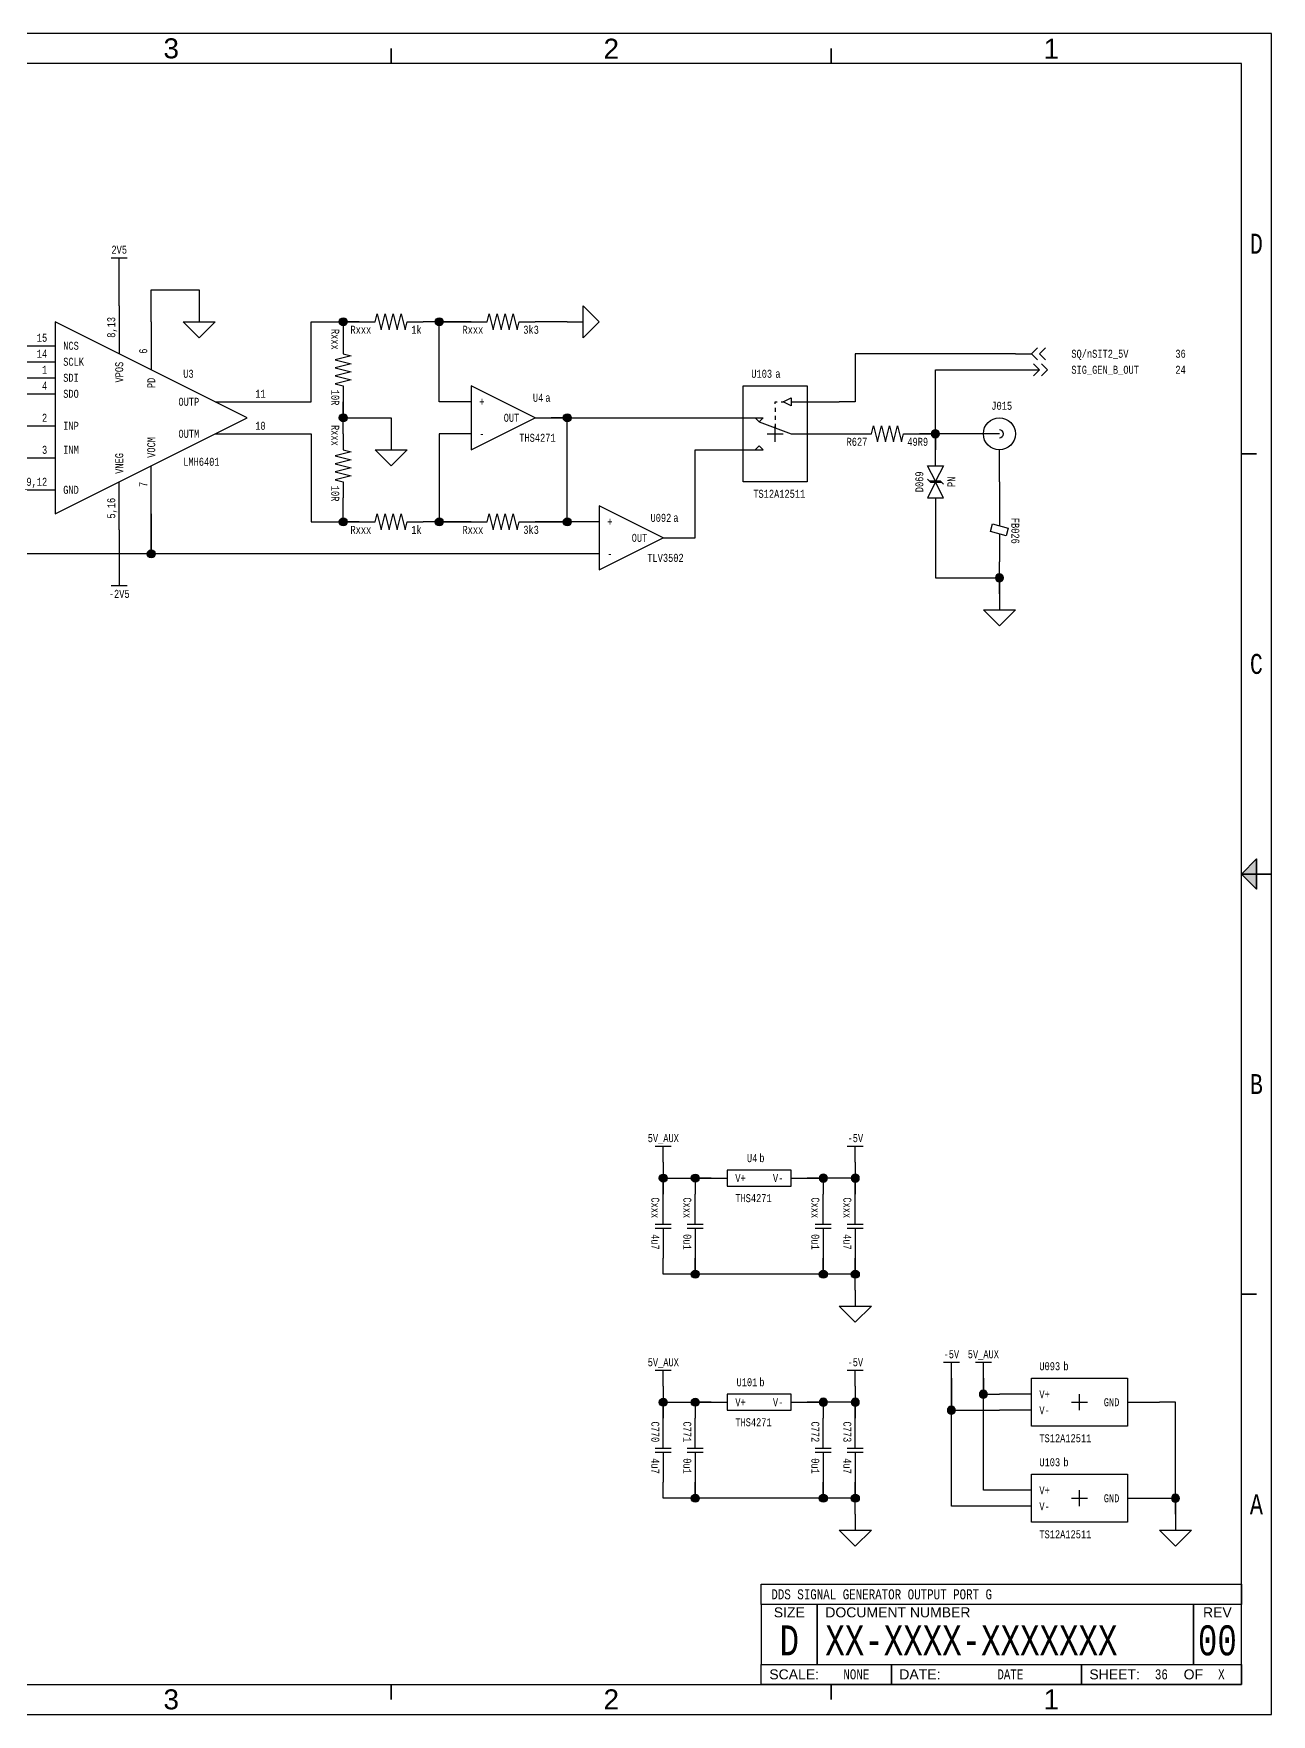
# Paper-space layout '36' of a CAD drawing. Header units: inches. Extents: x 0.2 to 16.8, y 0.2 to 10.8.
# Drawn here: x 9.02 to 16.75, y 0.25 to 10.75 of the extents above; entities that cross this region are included whole.
import ezdxf
from ezdxf.enums import TextEntityAlignment as Align

# ---------------------------------------------------------------- set-up
doc = ezdxf.new("R2010")
doc.units = ezdxf.units.IN
doc.header["$MEASUREMENT"] = 0
for name, color, linetype in [('BORDER', 13, 'Continuous'), ('COMPONENT', 14, 'Continuous'), ('SIGNAL', 84, 'Continuous'), ('TEXT', 252, 'Continuous')]:
    doc.layers.add(name, color=color, linetype=linetype)
doc.styles.add('Monotxt_75', font='monotxt.shx', dxfattribs={"width": 0.75})
doc.styles.get("Standard").update_dxf_attribs({"font": 'arial.ttf'})

# ---------------------------------------------------------------- blocks, each defined once
blk = doc.blocks.new('ANSI B Frame')
at = {"layer": 'BORDER', "lineweight": 35}
h = blk.add_hatch(color=256, dxfattribs=at)
h.dxf.hatch_style = 1
h.paths.add_polyline_path([(16.65625, 5.59375), (16.65625, 5.5), (16.5625, 5.5)])
h.paths.add_polyline_path([(16.5625, 5.5), (16.65625, 5.5), (16.65625, 5.40625)])
at = {"layer": 'BORDER'}
for points in [[(0.25, 0.25), (16.75, 0.25), (16.75, 10.75), (0.25, 10.75)], [(0.4375, 0.4375), (16.5625, 0.4375), (16.5625, 10.5625), (0.4375, 10.5625)], [(13.5625, 1.0625), (16.5625, 1.0625), (16.5625, 0.9375), (13.5625, 0.9375)], [(13.5625, 0.9375), (13.5625, 0.5625), (13.9125, 0.5625), (13.9125, 0.9375), (13.9125, 0.5625), (16.2625, 0.5625), (16.2625, 0.9375), (16.2625, 0.5625), (16.5625, 0.5625), (16.5625, 0.9375)], [(16.5625, 0.4375), (15.5625, 0.4375), (15.5625, 0.5625), (15.5625, 0.4375), (14.375, 0.4375), (14.375, 0.5625), (14.375, 0.4375), (13.5625, 0.4375), (13.5625, 0.5625), (16.5625, 0.5625)]]:
    blk.add_lwpolyline(points, close=True, dxfattribs=at)
at = {"layer": 'BORDER', "lineweight": 35}
for points in [[(11.25, 10.65625), (11.25, 10.5625)], [(14, 10.65625), (14, 10.5625)], [(16.65625, 8.125), (16.5625, 8.125)], [(16.5625, 5.5), (16.75, 5.5)], [(16.65625, 2.875), (16.5625, 2.875)], [(11.25, 0.34375), (11.25, 0.4375)], [(14, 0.34375), (14, 0.4375)]]:
    blk.add_lwpolyline(points, dxfattribs=at)
blk.add_lwpolyline([(16.5625, 5.5), (16.65625, 5.59375), (16.65625, 5.40625)], close=True, dxfattribs=at)
at = {"layer": 'BORDER', "style": 'Monotxt_75', "width": 0.75}
for s, p in [('D', (16.65625, 9.4375)), ('C', (16.65625, 6.8125)), ('B', (16.65625, 4.1875)), ('A', (16.65625, 1.5625))]:
    blk.add_text(s, height=0.125, dxfattribs=at).set_placement(p, align=Align.MIDDLE_CENTER)
at = {"layer": 'BORDER'}
for s, p in [('SIZE', (13.7375, 0.8875)), ('REV', (16.4125, 0.8875)), ('OF', (16.2625, 0.5))]:
    blk.add_text(s, height=0.0625, dxfattribs=at).set_placement(p, align=Align.MIDDLE_CENTER)
for s, p in [('DOCUMENT NUMBER', (13.9625, 0.8875)), ('SCALE:', (13.6125, 0.5)), ('DATE:', (14.425, 0.5)), ('SHEET:', (15.6125, 0.5))]:
    blk.add_text(s, height=0.0625, dxfattribs=at).set_placement(p, align=Align.MIDDLE_LEFT)
at = {"layer": 'BORDER', "flags": 8}
for tag, p in [('ZN6', (1.625, 10.65787)), ('ZN5', (4.375, 10.66009)), ('ZN4', (7.125, 10.65625)), ('ZN3', (9.875, 10.65796)), ('ZN2', (12.625, 10.65574)), ('ZN1', (15.375, 10.65574)), ('ZN6', (1.625, 0.34375)), ('ZN5', (4.375, 0.34375)), ('ZN4', (7.125, 0.34375)), ('ZN3', (9.875, 0.34375)), ('ZN2', (12.625, 0.34375)), ('ZN1', (15.375, 0.34375))]:
    blk.add_attdef(tag, text='', height=0.125, dxfattribs=at).set_placement(p, align=Align.MIDDLE_CENTER)
at = {"layer": 'TEXT', "style": 'Monotxt_75', "width": 0.75, "flags": 8}
for tag, height, p in [('DESRP', 0.0625, (13.625, 1)), ('DWG_NO', 0.1875, (13.9625, 0.7125))]:
    blk.add_attdef(tag, text='', height=height, dxfattribs=at).set_placement(p, align=Align.MIDDLE_LEFT)
for tag, height, p in [('SHTSZ', 0.1875, (13.7375, 0.7125)), ('REV', 0.1875, (16.4125, 0.7125)), ('SCALE', 0.0625, (14.15625, 0.5)), ('REVDATE', 0.0625, (15.11875, 0.5)), ('CURRSHT', 0.0625, (16.0625, 0.5)), ('LASTSHT', 0.0625, (16.4375, 0.5))]:
    blk.add_attdef(tag, text='', height=height, dxfattribs=at).set_placement(p, align=Align.MIDDLE_CENTER)
blk = doc.blocks.new('RF_CONN_MIRROR')
for points in [[(0, 0), (0, -0.15)], [(0.15, 0), (0.05, 0)]]:
    blk.add_lwpolyline(points)
blk.add_circle((0, 0), 0.05)
blk.add_arc((0, 0), 0.0125, 0, 180)
at = {"layer": 'TEXT', "style": 'Monotxt_75', "width": 0.75, "flags": 8}
blk.add_attdef('REF', (-0.075, -0.025), '', height=0.025, rotation=90, dxfattribs=at)
blk = doc.blocks.new('FLOAT_GND')
blk.add_lwpolyline([(0, 0), (0, -0.05)])
blk.add_lwpolyline([(-0.05, -0.05), (0.05, -0.05), (0, -0.1)], close=True)
blk = doc.blocks.new('CONNECT')
blk.add_hatch(color=256).paths.add_polyline_path([(0.0125, 0, 1), (-0.0125, 0, 1)])
blk.add_circle((0, 0), 0.0125)
blk = doc.blocks.new('FeBead')
for points in [[(-0.2, 0), (-0.026, 0)], [(0.026, 0), (0.2, 0)]]:
    blk.add_lwpolyline(points)
blk.add_lwpolyline([(-0.037, -0.042), (-0.011, 0.055), (0.037, 0.042), (0.011, -0.055)], close=True)
at = {"layer": 'TEXT', "style": 'Monotxt_75', "width": 0.75, "flags": 8}
blk.add_attdef('REFID', (-0.075, 0.075), '', height=0.05, dxfattribs=at)
blk = doc.blocks.new('TO_CONN')
for points in [[(0, 0), (0.075, 0)], [(0.05625, 0.01875), (0.075, 0), (0.05625, -0.01875)], [(0.08125, 0.01875), (0.1, 0), (0.08125, -0.01875)]]:
    blk.add_lwpolyline(points)
blk = doc.blocks.new('RES')
blk.add_lwpolyline([(-0.2, 0), (-0.1, 0), (-0.0875, 0.05), (-0.0625, -0.05), (-0.0375, 0.05), (-0.0125, -0.05), (0.0125, 0.05), (0.0375, -0.05), (0.0625, 0.05), (0.0875, -0.05), (0.1, 0), (0.2, 0)])
at = {"layer": 'TEXT', "style": 'Monotxt_75', "width": 0.75, "flags": 8}
blk.add_attdef('REFID', text='', height=0.05, dxfattribs=at).set_placement((-0.125, -0.025), align=Align.TOP_RIGHT)
blk.add_attdef('VALUE', text='', height=0.05, dxfattribs=at).set_placement((0.125, -0.025), align=Align.TOP_LEFT)
blk = doc.blocks.new('FROM_CONN')
for points in [[(0, 0), (0.05, 0)], [(0.06875, 0.01875), (0.05, 0), (0.06875, -0.01875)], [(0.09375, 0.01875), (0.075, 0), (0.09375, -0.01875)]]:
    blk.add_lwpolyline(points)
blk = doc.blocks.new('SUPPLY_BUS')
for points in [[(0, 0), (0.05, 0)], [(0.05, 0.025), (0.05, -0.025)]]:
    blk.add_lwpolyline(points)
blk = doc.blocks.new('CAP')
for points in [[(0, 0.0125), (0, 0.2)], [(-0.05, 0.0125), (0.05, 0.0125)], [(-0.05, -0.0125), (0.05, -0.0125)], [(0, -0.0125), (0, -0.2)]]:
    blk.add_lwpolyline(points)
at = {"layer": 'TEXT', "style": 'Monotxt_75', "width": 0.75, "flags": 8}
blk.add_attdef('REFID', text='', height=0.05, rotation=270, dxfattribs=at).set_placement((-0.025, 0.05), align=Align.TOP_RIGHT)
blk.add_attdef('VALUE', text='', height=0.05, rotation=270, dxfattribs=at).set_placement((-0.025, -0.05), align=Align.TOP_LEFT)
blk = doc.blocks.new('ANALOG_SW')
for points in [[(-0.2, 0.3), (0.2, 0.3), (0.2, -0.3), (-0.2, -0.3)], [(0.1, 0.225), (0.1, 0.175), (0.05, 0.2)], [(-0.1, 0.075), (-0.125, 0.1), (-0.075, 0.1)], [(-0.1, -0.075), (-0.125, -0.1), (-0.075, -0.1)]]:
    blk.add_lwpolyline(points, close=True)
for points in [[(0, 0.1875), (0, 0.2), (0.0125, 0.2)], [(0, 0.1625), (0, 0.1375)], [(0, 0.1125), (0, 0.0875)], [(0.0375, 0.2), (0.05, 0.2)], [(0.1, 0.2), (0.4, 0.2)], [(-0.4, 0.1), (-0.125, 0.1)], [(-0.1, 0.075), (0.1, 0)], [(0, 0.0625), (0, 0.0375)], [(0.1, 0), (0.4, 0)], [(-0.4, -0.1), (-0.125, -0.1)]]:
    blk.add_lwpolyline(points)
at = {"color": 7}
for points in [[(-0.05, 0), (0, 0), (0, 0.05)], [(0, -0.05), (0, 0), (0.05, 0)]]:
    blk.add_lwpolyline(points, dxfattribs=at)
at = {"layer": 'TEXT', "style": 'Monotxt_75', "width": 0.75, "flags": 8}
for tag, p in [('REFID', (-0.15, 0.35)), ('INST', (0, 0.35)), ('IN', (0.225, 0.225)), ('C', (0.225, 0.025))]:
    blk.add_attdef(tag, p, '', height=0.05, dxfattribs=at)
for tag, p in [('NC', (-0.225, 0.125)), ('NO', (-0.225, -0.075))]:
    blk.add_attdef(tag, text='', height=0.05, dxfattribs=at).set_placement(p, align=Align.RIGHT)
blk.add_attdef('MFGPN', text='', height=0.05, dxfattribs=at).set_placement((-0.1375, -0.35), align=Align.TOP_LEFT)
blk = doc.blocks.new('ANALOG_SW_PWR')
blk.add_lwpolyline([(-0.3, 0.15), (0.3, 0.15), (0.3, -0.15), (-0.3, -0.15)], close=True)
for points in [[(-0.3, 0.05), (-0.5, 0.05)], [(0.3, 0), (0.5, 0)], [(-0.3, -0.05), (-0.5, -0.05)]]:
    blk.add_lwpolyline(points)
at = {"color": 7}
for points in [[(-0.05, 0), (0, 0), (0, 0.05)], [(0, -0.05), (0, 0), (0.05, 0)]]:
    blk.add_lwpolyline(points, dxfattribs=at)
at = {"layer": 'TEXT', "style": 'Monotxt_75', "width": 0.75}
for s, p in [('V+', (-0.25, 0.05)), ('V-', (-0.25, -0.05))]:
    blk.add_text(s, height=0.05, dxfattribs=at).set_placement(p, align=Align.MIDDLE_LEFT)
blk.add_text('GND', height=0.05, dxfattribs=at).set_placement((0.25, 0), align=Align.MIDDLE_RIGHT)
at = {"layer": 'TEXT', "style": 'Monotxt_75', "width": 0.75, "flags": 8}
for tag, p in [('REFID', (-0.25, 0.2)), ('INST', (-0.1, 0.2)), ('GND', (0.325, 0.025))]:
    blk.add_attdef(tag, p, '', height=0.05, dxfattribs=at)
for tag, p in [('VDD', (-0.325, 0.075)), ('VSS', (-0.325, -0.025))]:
    blk.add_attdef(tag, text='', height=0.05, dxfattribs=at).set_placement(p, align=Align.RIGHT)
blk.add_attdef('MFGPN', text='', height=0.05, dxfattribs=at).set_placement((-0.25, -0.2), align=Align.TOP_LEFT)
blk = doc.blocks.new('OPAMP_GEN')
blk.add_lwpolyline([(-0.2, 0.2), (-0.2, -0.2), (0.2, 0)], close=True)
for points in [[(-0.2, 0.1), (-0.3, 0.1)], [(0.2, 0), (0.3, 0)], [(-0.2, -0.1), (-0.3, -0.1)]]:
    blk.add_lwpolyline(points)
at = {"layer": 'TEXT', "style": 'Monotxt_75', "width": 0.75}
for s, p in [('+', (-0.15, 0.1)), ('-', (-0.15, -0.1))]:
    blk.add_text(s, height=0.05, dxfattribs=at).set_placement(p, align=Align.MIDDLE_LEFT)
blk.add_text('OUT', height=0.05, dxfattribs=at).set_placement((0.1, 0), align=Align.MIDDLE_RIGHT)
at = {"layer": 'TEXT', "style": 'Monotxt_75', "width": 0.75, "flags": 8}
for tag, p in [('INP', (-0.225, 0.125)), ('REFID', (0.25, 0.1)), ('INM', (-0.225, -0.075))]:
    blk.add_attdef(tag, text='', height=0.05, dxfattribs=at).set_placement(p, align=Align.RIGHT)
for tag, p in [('INST', (0.2625, 0.1)), ('OUT', (0.225, 0.025))]:
    blk.add_attdef(tag, p, '', height=0.05, dxfattribs=at)
blk.add_attdef('MFGPN', text='', height=0.05, dxfattribs=at).set_placement((0.1, -0.1), align=Align.TOP_LEFT)
blk = doc.blocks.new('D_TVS_BIDIR')
for points in [[(-0.003125, 0), (-0.1, 0.05), (-0.1, -0.05)], [(0.003125, 0), (0.1, 0.05), (0.1, -0.05)]]:
    blk.add_lwpolyline(points, close=True)
for points in [[(-0.003125, 0.03125), (0.015625, 0.05)], [(-0.003125, 0.03125), (-0.003125, -0.0375)], [(0.003125, -0.03125), (0.003125, 0.0375)], [(-0.1, 0), (-0.2, 0)], [(-0.015625, -0.05), (0.003125, -0.03125)], [(0.1, 0), (0.2, 0)]]:
    blk.add_lwpolyline(points)
at = {"layer": 'TEXT', "style": 'Monotxt_75', "width": 0.75, "flags": 8}
blk.add_attdef('REFNO', text='', height=0.05, dxfattribs=at).set_placement((0, 0.075), align=Align.CENTER)
blk.add_attdef('MFGPN', text='', height=0.05, dxfattribs=at).set_placement((0, -0.075), align=Align.TOP_CENTER)
blk = doc.blocks.new('OPAMP_GEN_PWR')
for points in [[(-0.3, 0), (-0.2, 0)], [(0.2, 0), (0.3, 0)]]:
    blk.add_lwpolyline(points)
blk.add_lwpolyline([(-0.2, -0.05), (0.2, -0.05), (0.2, 0.05), (-0.2, 0.05)], close=True)
at = {"layer": 'TEXT', "style": 'Monotxt_75', "width": 0.75}
blk.add_text('V+', height=0.05, dxfattribs=at).set_placement((-0.15, 0), align=Align.MIDDLE_LEFT)
blk.add_text('V-', height=0.05, dxfattribs=at).set_placement((0.15, 0), align=Align.MIDDLE_RIGHT)
at = {"layer": 'TEXT', "style": 'Monotxt_75', "width": 0.75, "flags": 8}
for tag, p in [('REFID', (-0.0125, 0.1)), ('VP', (-0.225, 0.025))]:
    blk.add_attdef(tag, text='', height=0.05, dxfattribs=at).set_placement(p, align=Align.RIGHT)
for tag, p in [('INST', (0, 0.1)), ('VN', (0.225, 0.025))]:
    blk.add_attdef(tag, p, '', height=0.05, dxfattribs=at)
blk.add_attdef('MFGPN', text='', height=0.05, dxfattribs=at).set_placement((-0.15, -0.1), align=Align.TOP_LEFT)
blk = doc.blocks.new('LMH6401')
for points in [[(-0.2, 0.7), (-0.2, 0.4)], [(0, 0.6), (0, 0.3)], [(-0.9, 0.45), (-0.6, 0.45)], [(-0.9, 0.35), (-0.6, 0.35)], [(-0.9, 0.25), (-0.6, 0.25)], [(-0.9, 0.15), (-0.6, 0.15)], [(0.4, 0.1), (0.9, 0.1)], [(-0.9, -0.05), (-0.6, -0.05)], [(0.4, -0.1), (0.9, -0.1)], [(-0.9, -0.25), (-0.6, -0.25)], [(0, -0.6), (0, -0.3)], [(-0.2, -0.7), (-0.2, -0.4)], [(-0.9, -0.45), (-0.6, -0.45)]]:
    blk.add_lwpolyline(points)
blk.add_lwpolyline([(-0.6, 0.6), (-0.6, -0.6), (0.6, 0)], close=True)
at = {"layer": 'TEXT', "style": 'Monotxt_75', "width": 0.75}
for s, p in [('15', (-0.65, 0.475)), ('14', (-0.65, 0.375)), ('1', (-0.65, 0.275)), ('4', (-0.65, 0.175)), ('2', (-0.65, -0.025)), ('3', (-0.65, -0.225)), ('9,12', (-0.65, -0.425))]:
    blk.add_text(s, height=0.05, dxfattribs=at).set_placement(p, align=Align.RIGHT)
for s, p in [('8,13', (-0.225, 0.5)), ('6', (-0.025, 0.4))]:
    blk.add_text(s, height=0.05, rotation=90, dxfattribs=at).set_placement(p)
for s, p in [('NCS', (-0.55, 0.45)), ('SCLK', (-0.55, 0.35)), ('SDI', (-0.55, 0.25)), ('SDO', (-0.55, 0.15)), ('INP', (-0.55, -0.05)), ('INM', (-0.55, -0.2)), ('GND', (-0.55, -0.45))]:
    blk.add_text(s, height=0.05, dxfattribs=at).set_placement(p, align=Align.MIDDLE_LEFT)
for s, p in [('VPOS', (-0.2, 0.35)), ('PD', (0, 0.25))]:
    blk.add_text(s, height=0.05, rotation=90, dxfattribs=at).set_placement(p, align=Align.MIDDLE_RIGHT)
for s, p in [('OUTP', (0.3, 0.1)), ('OUTM', (0.3, -0.1))]:
    blk.add_text(s, height=0.05, dxfattribs=at).set_placement(p, align=Align.MIDDLE_RIGHT)
for s, p in [('11', (0.65, 0.125)), ('10', (0.65, -0.075))]:
    blk.add_text(s, height=0.05, dxfattribs=at).set_placement(p)
for s, p in [('VOCM', (0, -0.25)), ('VNEG', (-0.2, -0.35))]:
    blk.add_text(s, height=0.05, rotation=90, dxfattribs=at).set_placement(p, align=Align.MIDDLE_LEFT)
for s, p in [('7', (-0.025, -0.4)), ('5,16', (-0.225, -0.5))]:
    blk.add_text(s, height=0.05, rotation=90, dxfattribs=at).set_placement(p, align=Align.RIGHT)
at = {"layer": 'TEXT', "style": 'Monotxt_75', "width": 0.75, "flags": 8}
blk.add_attdef('REF', (0.2, 0.25), '', height=0.05, dxfattribs=at)
blk.add_attdef('MFGPN', text='', height=0.05, dxfattribs=at).set_placement((0.2, -0.25), align=Align.TOP_LEFT)

psp = doc.layouts.new('36')

# ---------------------------------------------------------------- linework, layer by layer
at = {"layer": 'SIGNAL'}
for points in [[(9.55, 9.05), (9.55, 9.25)], [(9.75, 8.95), (9.75, 9.15), (10.05, 9.15), (10.05, 9.05)], [(10.65, 8.45), (10.75, 8.45), (10.75, 8.95), (11.05, 8.95), (10.95, 8.95), (10.95, 8.85)], [(11.65, 8.45), (11.55, 8.45), (11.55, 8.95), (11.75, 8.95), (11.45, 8.95)], [(12.35, 8.95), (12.15, 8.95)], [(15.15, 8.75), (14.15, 8.75), (14.15, 8.45), (14.05, 8.45)], [(14.75, 8.25), (14.55, 8.25), (14.65, 8.25), (14.65, 8.15), (14.65, 8.65), (15.15, 8.65)], [(10.95, 8.25), (10.95, 8.45), (10.95, 8.35), (11.25, 8.35), (11.25, 8.25)], [(12.45, 7.7), (12.15, 7.7), (12.35, 7.7), (12.35, 8.35), (12.25, 8.35), (13.25, 8.35)], [(10.65, 8.25), (10.75, 8.25), (10.75, 7.7), (11.05, 7.7), (10.95, 7.7), (10.95, 7.85)], [(11.65, 8.25), (11.55, 8.25), (11.55, 7.7), (11.75, 7.7), (11.45, 7.7)], [(14.05, 8.25), (14.15, 8.25)], [(13.05, 7.6), (13.15, 7.6), (13.15, 8.15), (13.25, 8.15)], [(12.45, 7.5), (9.775, 7.5), (9.75, 7.525), (9.75, 7.75), (9.75, 7.5), (8.75, 7.5), (8.75, 7.4), (8.75, 7.9), (8.85, 7.9)], [(15.05, 7.95), (15.05, 7.85)], [(14.65, 7.75), (14.65, 7.35), (15.05, 7.35), (15.05, 7.25), (15.05, 7.45)], [(9.55, 7.65), (9.55, 7.4)], [(12.95, 3.7), (12.95, 3.5), (12.95, 3.6), (13.25, 3.6), (13.15, 3.6), (13.15, 3.5)], [(14.15, 3.7), (14.15, 3.5), (14.15, 3.6), (13.85, 3.6), (13.95, 3.6), (13.95, 3.5)], [(14.15, 2.9), (14.15, 3.1), (14.15, 3), (13.975, 3), (13.95, 3.025), (13.95, 3.1), (13.95, 3), (13.175, 3), (13.15, 3.025), (13.15, 3.1), (13.15, 3), (12.95, 3), (12.95, 3.1)], [(15.05, 1.55), (14.75, 1.55), (14.75, 2.35), (14.75, 2.15), (15.05, 2.15)], [(15.05, 1.65), (14.95, 1.65), (14.95, 2.35), (14.95, 2.25), (15.05, 2.25)], [(12.95, 2.3), (12.95, 2.1), (12.95, 2.2), (13.25, 2.2), (13.15, 2.2), (13.15, 2.1)], [(14.15, 2.3), (14.15, 2.1), (14.15, 2.2), (13.85, 2.2), (13.95, 2.2), (13.95, 2.1)], [(16.05, 1.6), (16.15, 1.6), (16.15, 1.5), (16.15, 2.2), (16.05, 2.2)], [(14.15, 1.5), (14.15, 1.7), (14.15, 1.6), (13.975, 1.6), (13.95, 1.625), (13.95, 1.7), (13.95, 1.6), (13.175, 1.6), (13.15, 1.625), (13.15, 1.7), (13.15, 1.6), (12.95, 1.6), (12.95, 1.7)]]:
    psp.add_lwpolyline(points, dxfattribs=at)

# ---------------------------------------------------------------- block references
ref = psp.add_blockref('ANSI B Frame', (0, 0))
ref.add_attrib('SHTSZ', 'D', dxfattribs={"layer": 'TEXT', "height": 0.1875, "style": 'Monotxt_75', "width": 0.75}).set_placement((13.7375, 0.7125), align=Align.MIDDLE_CENTER)
ref.add_attrib('DWG_NO', 'XX-XXXX-XXXXXXX', dxfattribs={"layer": 'TEXT', "height": 0.1875, "style": 'Monotxt_75', "width": 0.75}).set_placement((13.9625, 0.7125), align=Align.MIDDLE_LEFT)
ref.add_attrib('REV', '00', dxfattribs={"layer": 'TEXT', "height": 0.1875, "style": 'Monotxt_75', "width": 0.75}).set_placement((16.4125, 0.7125), align=Align.MIDDLE_CENTER)
ref.add_attrib('SCALE', 'NONE', dxfattribs={"layer": 'TEXT', "height": 0.0625, "style": 'Monotxt_75', "width": 0.75}).set_placement((14.1562, 0.5), align=Align.MIDDLE_CENTER)
ref.add_attrib('REVDATE', 'DATE', dxfattribs={"layer": 'TEXT', "height": 0.0625, "style": 'Monotxt_75', "width": 0.75}).set_placement((15.1188, 0.5), align=Align.MIDDLE_CENTER)
ref.add_attrib('CURRSHT', '36', dxfattribs={"layer": 'TEXT', "height": 0.0625, "style": 'Monotxt_75', "width": 0.75}).set_placement((16.0625, 0.5), align=Align.MIDDLE_CENTER)
ref.add_attrib('LASTSHT', 'X', dxfattribs={"layer": 'TEXT', "height": 0.0625, "style": 'Monotxt_75', "width": 0.75}).set_placement((16.4375, 0.5), align=Align.MIDDLE_CENTER)
ref.add_attrib('DESRP', 'DDS SIGNAL GENERATOR OUTPUT PORT G', dxfattribs={"layer": 'TEXT', "height": 0.0625, "style": 'Monotxt_75', "width": 0.75}).set_placement((13.625, 1), align=Align.MIDDLE_LEFT)
ref.add_attrib('ZN1', '1', dxfattribs={"layer": 'BORDER', "height": 0.125}).set_placement((15.375, 0.3438), align=Align.MIDDLE_CENTER)
ref.add_attrib('ZN1', '1', dxfattribs={"layer": 'BORDER', "height": 0.125}).set_placement((15.375, 10.6557), align=Align.MIDDLE_CENTER)
ref.add_attrib('ZN2', '2', dxfattribs={"layer": 'BORDER', "height": 0.125}).set_placement((12.625, 0.3438), align=Align.MIDDLE_CENTER)
ref.add_attrib('ZN2', '2', dxfattribs={"layer": 'BORDER', "height": 0.125}).set_placement((12.625, 10.6557), align=Align.MIDDLE_CENTER)
ref.add_attrib('ZN3', '3', dxfattribs={"layer": 'BORDER', "height": 0.125}).set_placement((9.875, 0.3438), align=Align.MIDDLE_CENTER)
ref.add_attrib('ZN3', '3', dxfattribs={"layer": 'BORDER', "height": 0.125}).set_placement((9.875, 10.658), align=Align.MIDDLE_CENTER)
at = {"layer": 'COMPONENT', "xscale": 2, "yscale": 2, "zscale": 2}
for name, p, rotation in [('SUPPLY_BUS', (9.55, 9.25), 90), ('FLOAT_GND', (12.35, 8.95), 90), ('SUPPLY_BUS', (9.55, 7.4), 270), ('SUPPLY_BUS', (12.95, 3.7), 90), ('SUPPLY_BUS', (14.15, 3.7), 90), ('SUPPLY_BUS', (14.75, 2.35), 90), ('SUPPLY_BUS', (14.95, 2.35), 90), ('SUPPLY_BUS', (12.95, 2.3), 90), ('SUPPLY_BUS', (14.15, 2.3), 90)]:
    psp.add_blockref(name, p, dxfattribs=dict(at, rotation=rotation))
at = {"layer": 'COMPONENT'}
ref = psp.add_blockref('LMH6401', (9.75, 8.35), dxfattribs=at)
ref.add_attrib('REF', 'U3', (9.95, 8.6), dxfattribs={"layer": 'TEXT', "height": 0.05, "style": 'Monotxt_75', "width": 0.75})
ref.add_attrib('MFGPN', 'LMH6401', dxfattribs={"layer": 'TEXT', "height": 0.05, "style": 'Monotxt_75', "width": 0.75}).set_placement((9.95, 8.1), align=Align.TOP_LEFT)
at = {"layer": 'COMPONENT', "xscale": 2, "yscale": 2, "zscale": 2}
for name, p in [('FLOAT_GND', (10.05, 9.05)), ('FROM_CONN', (15.15, 8.75)), ('TO_CONN', (15.15, 8.65)), ('FLOAT_GND', (11.25, 8.25)), ('FLOAT_GND', (15.05, 7.25)), ('FLOAT_GND', (14.15, 2.9)), ('FLOAT_GND', (14.15, 1.5)), ('FLOAT_GND', (16.15, 1.5))]:
    psp.add_blockref(name, p, dxfattribs=at)
at = {"layer": 'COMPONENT'}
for name, p, values in [('RES', (11.25, 8.95), {'REFID': 'Rxxx', 'VALUE': '1k'}), ('RES', (11.95, 8.95), {'REFID': 'Rxxx', 'VALUE': '3k3'}), ('OPAMP_GEN', (11.95, 8.35), {'REFID': 'U4', 'INST': 'a', 'MFGPN': 'THS4271'}), ('RES', (14.35, 8.25), {'REFID': 'R627', 'VALUE': '49R9'}), ('OPAMP_GEN', (12.75, 7.6), {'REFID': 'U092', 'INST': 'a', 'MFGPN': 'TLV3502'}), ('RES', (11.25, 7.7), {'REFID': 'Rxxx', 'VALUE': '1k'}), ('RES', (11.95, 7.7), {'REFID': 'Rxxx', 'VALUE': '3k3'}), ('OPAMP_GEN_PWR', (13.55, 3.6), {'REFID': 'U4', 'INST': 'b', 'MFGPN': 'THS4271'}), ('OPAMP_GEN_PWR', (13.55, 2.2), {'REFID': 'U101', 'INST': 'b', 'MFGPN': 'THS4271'})]:
    psp.add_blockref(name, p, dxfattribs=at).add_auto_attribs(values)
for name, p, rotation, values in [('RES', (10.95, 8.65), 270, {'REFID': 'Rxxx', 'VALUE': '10R'}), ('RES', (10.95, 8.05), 270, {'REFID': 'Rxxx', 'VALUE': '10R'}), ('D_TVS_BIDIR', (14.65, 7.95), 90, {'REFNO': 'D069', 'MFGPN': 'PN'}), ('FeBead', (15.05, 7.65), 270, {'REFID': 'FB026'})]:
    psp.add_blockref(name, p, dxfattribs=dict(at, rotation=rotation)).add_auto_attribs(values)
ref = psp.add_blockref('ANALOG_SW', (13.65, 8.25), dxfattribs=at)
ref.add_attrib('REFID', 'U103', (13.5, 8.6), dxfattribs={"layer": 'TEXT', "height": 0.05, "style": 'Monotxt_75', "width": 0.75})
ref.add_attrib('INST', 'a', (13.65, 8.6), dxfattribs={"layer": 'TEXT', "height": 0.05, "style": 'Monotxt_75', "width": 0.75})
ref.add_attrib('MFGPN', 'TS12A12511', dxfattribs={"layer": 'TEXT', "height": 0.05, "style": 'Monotxt_75', "width": 0.75}).set_placement((13.5125, 7.9), align=Align.TOP_LEFT)
ref = psp.add_blockref('RF_CONN_MIRROR', (15.05, 8.25), dxfattribs=dict(at, xscale=2, yscale=2, zscale=2, rotation=270))
ref.add_attrib('REF', 'J015', (15, 8.4), dxfattribs={"layer": 'TEXT', "height": 0.05, "style": 'Monotxt_75', "width": 0.75})
ref = psp.add_blockref('CAP', (12.95, 3.3), dxfattribs=at)
ref.add_attrib('REFID', 'Cxxx', dxfattribs={"layer": 'TEXT', "height": 0.05, "rotation": 270, "style": 'Monotxt_75', "width": 0.75}).set_placement((12.925, 3.35), align=Align.TOP_RIGHT)
ref.add_attrib('VALUE', '4u7', dxfattribs={"layer": 'TEXT', "height": 0.05, "rotation": 270, "style": 'Monotxt_75', "width": 0.75}).set_placement((12.925, 3.25), align=Align.TOP_LEFT)
ref = psp.add_blockref('CAP', (13.15, 3.3), dxfattribs=at)
ref.add_attrib('REFID', 'Cxxx', dxfattribs={"layer": 'TEXT', "height": 0.05, "rotation": 270, "style": 'Monotxt_75', "width": 0.75}).set_placement((13.125, 3.35), align=Align.TOP_RIGHT)
ref.add_attrib('VALUE', '0u1', dxfattribs={"layer": 'TEXT', "height": 0.05, "rotation": 270, "style": 'Monotxt_75', "width": 0.75}).set_placement((13.125, 3.25), align=Align.TOP_LEFT)
ref = psp.add_blockref('CAP', (13.95, 3.3), dxfattribs=at)
ref.add_attrib('REFID', 'Cxxx', dxfattribs={"layer": 'TEXT', "height": 0.05, "rotation": 270, "style": 'Monotxt_75', "width": 0.75}).set_placement((13.925, 3.35), align=Align.TOP_RIGHT)
ref.add_attrib('VALUE', '0u1', dxfattribs={"layer": 'TEXT', "height": 0.05, "rotation": 270, "style": 'Monotxt_75', "width": 0.75}).set_placement((13.925, 3.25), align=Align.TOP_LEFT)
ref = psp.add_blockref('CAP', (14.15, 3.3), dxfattribs=at)
ref.add_attrib('REFID', 'Cxxx', dxfattribs={"layer": 'TEXT', "height": 0.05, "rotation": 270, "style": 'Monotxt_75', "width": 0.75}).set_placement((14.125, 3.35), align=Align.TOP_RIGHT)
ref.add_attrib('VALUE', '4u7', dxfattribs={"layer": 'TEXT', "height": 0.05, "rotation": 270, "style": 'Monotxt_75', "width": 0.75}).set_placement((14.125, 3.25), align=Align.TOP_LEFT)
ref = psp.add_blockref('ANALOG_SW_PWR', (15.55, 2.2), dxfattribs=at)
ref.add_attrib('REFID', 'U093', (15.3, 2.4), dxfattribs={"layer": 'TEXT', "height": 0.05, "style": 'Monotxt_75', "width": 0.75})
ref.add_attrib('INST', 'b', (15.45, 2.4), dxfattribs={"layer": 'TEXT', "height": 0.05, "style": 'Monotxt_75', "width": 0.75})
ref.add_attrib('MFGPN', 'TS12A12511', dxfattribs={"layer": 'TEXT', "height": 0.05, "style": 'Monotxt_75', "width": 0.75}).set_placement((15.3, 2), align=Align.TOP_LEFT)
ref = psp.add_blockref('CAP', (12.95, 1.9), dxfattribs=at)
ref.add_attrib('REFID', 'C770', dxfattribs={"layer": 'TEXT', "height": 0.05, "rotation": 270, "style": 'Monotxt_75', "width": 0.75}).set_placement((12.925, 1.95), align=Align.TOP_RIGHT)
ref.add_attrib('VALUE', '4u7', dxfattribs={"layer": 'TEXT', "height": 0.05, "rotation": 270, "style": 'Monotxt_75', "width": 0.75}).set_placement((12.925, 1.85), align=Align.TOP_LEFT)
ref = psp.add_blockref('CAP', (13.15, 1.9), dxfattribs=at)
ref.add_attrib('REFID', 'C771', dxfattribs={"layer": 'TEXT', "height": 0.05, "rotation": 270, "style": 'Monotxt_75', "width": 0.75}).set_placement((13.125, 1.95), align=Align.TOP_RIGHT)
ref.add_attrib('VALUE', '0u1', dxfattribs={"layer": 'TEXT', "height": 0.05, "rotation": 270, "style": 'Monotxt_75', "width": 0.75}).set_placement((13.125, 1.85), align=Align.TOP_LEFT)
ref = psp.add_blockref('CAP', (13.95, 1.9), dxfattribs=at)
ref.add_attrib('REFID', 'C772', dxfattribs={"layer": 'TEXT', "height": 0.05, "rotation": 270, "style": 'Monotxt_75', "width": 0.75}).set_placement((13.925, 1.95), align=Align.TOP_RIGHT)
ref.add_attrib('VALUE', '0u1', dxfattribs={"layer": 'TEXT', "height": 0.05, "rotation": 270, "style": 'Monotxt_75', "width": 0.75}).set_placement((13.925, 1.85), align=Align.TOP_LEFT)
ref = psp.add_blockref('CAP', (14.15, 1.9), dxfattribs=at)
ref.add_attrib('REFID', 'C773', dxfattribs={"layer": 'TEXT', "height": 0.05, "rotation": 270, "style": 'Monotxt_75', "width": 0.75}).set_placement((14.125, 1.95), align=Align.TOP_RIGHT)
ref.add_attrib('VALUE', '4u7', dxfattribs={"layer": 'TEXT', "height": 0.05, "rotation": 270, "style": 'Monotxt_75', "width": 0.75}).set_placement((14.125, 1.85), align=Align.TOP_LEFT)
ref = psp.add_blockref('ANALOG_SW_PWR', (15.55, 1.6), dxfattribs=at)
ref.add_attrib('REFID', 'U103', (15.3, 1.8), dxfattribs={"layer": 'TEXT', "height": 0.05, "style": 'Monotxt_75', "width": 0.75})
ref.add_attrib('INST', 'b', (15.45, 1.8), dxfattribs={"layer": 'TEXT', "height": 0.05, "style": 'Monotxt_75', "width": 0.75})
ref.add_attrib('MFGPN', 'TS12A12511', dxfattribs={"layer": 'TEXT', "height": 0.05, "style": 'Monotxt_75', "width": 0.75}).set_placement((15.3, 1.4), align=Align.TOP_LEFT)
at = {"layer": 'SIGNAL', "yscale": 2, "zscale": 2}
for p, xscale in [((10.95, 8.95), 2), ((11.55, 8.95), 2), ((10.95, 8.35), 2), ((12.35, 8.35), 2), ((10.95, 7.7), 2), ((11.55, 7.7), 2), ((12.35, 7.7), 2), ((9.75, 7.5), 2), ((12.95, 3.6), 2), ((13.15, 3.6), 2), ((13.95, 3.6), -2), ((14.15, 3.6), -2), ((13.15, 3), 2), ((13.95, 3), 2), ((14.15, 3), 2), ((12.95, 2.2), 2), ((13.15, 2.2), 2), ((13.95, 2.2), -2), ((14.15, 2.2), -2), ((13.15, 1.6), 2), ((13.95, 1.6), 2), ((14.15, 1.6), 2)]:
    psp.add_blockref('CONNECT', p, dxfattribs=dict(at, xscale=xscale))
at = {"layer": 'SIGNAL', "xscale": -2, "yscale": 2, "zscale": 2, "rotation": 180}
for p in [(14.65, 8.25), (15.05, 7.35), (14.95, 2.25), (14.75, 2.15), (16.15, 1.6)]:
    psp.add_blockref('CONNECT', p, dxfattribs=at)

# ---------------------------------------------------------------- texts
at = {"layer": 'TEXT', "style": 'Monotxt_75', "width": 0.75}
for s, p in [('2V5', (9.55, 9.375)), ('5V_AUX', (12.95, 3.825)), ('-5V', (14.15, 3.825)), ('-5V', (14.75, 2.475)), ('5V_AUX', (14.95, 2.475)), ('5V_AUX', (12.95, 2.425)), ('-5V', (14.15, 2.425))]:
    psp.add_text(s, height=0.05, dxfattribs=at).set_placement(p, align=Align.CENTER)
for s, p in [('SQ/nSIT2_5V', (15.5, 8.75)), ('36', (16.15, 8.75)), ('SIG_GEN_B_OUT', (15.5, 8.65)), ('24', (16.15, 8.65))]:
    psp.add_text(s, height=0.05, dxfattribs=at).set_placement(p, align=Align.MIDDLE_LEFT)
psp.add_text('-2V5', height=0.05, dxfattribs=at).set_placement((9.55, 7.275), align=Align.TOP_CENTER)

doc.saveas('drawing.dxf')
